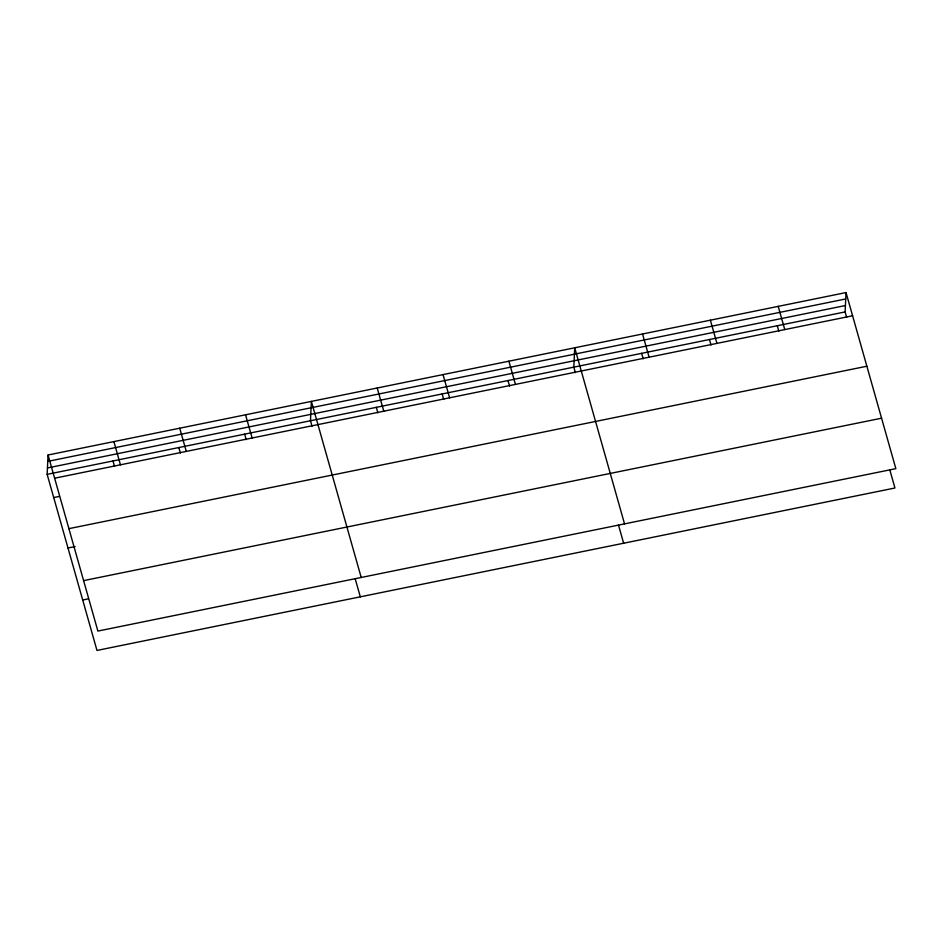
<?xml version="1.0" encoding="UTF-8"?>
<svg xmlns="http://www.w3.org/2000/svg" width="943" height="943" viewBox="0 0 943 943"><rect width="100%" height="100%" fill="white"/><g stroke="black" fill="none" stroke-linecap="round" stroke-linejoin="round"><path stroke-width="1.41" d="M889.791 469.779L894.942 488.002L96.976 650.434L47.15 474.353L48.058 454.998L846.024 292.566L895.85 468.647L97.883 631.079L48.058 454.998M846.661 317.378L845.117 311.921L846.024 292.566M47.751 461.386L845.73 298.955M47.445 467.964L845.423 305.532M47.15 474.353L845.117 311.921M54.623 478.207L852.59 315.775M53.716 497.55L59.444 496.395M68.898 528.658L866.865 366.226M67.99 548.001L75.145 546.551M83.609 580.629L881.575 418.197M82.701 599.984L88.43 598.817M778.199 306.369L784.765 329.579M777.291 325.724L778.835 331.182M710.374 320.184L716.939 343.382M709.466 339.527L711.01 344.997M642.537 333.987L649.102 357.197M641.641 353.342L643.185 358.8M624.537 523.872L574.711 347.79L573.816 367.145L575.36 372.603M618.478 525.003L623.641 543.227M508.878 361.193L515.444 384.402M507.982 380.548L509.526 386.005M443.045 374.595L449.611 397.805M442.149 393.95L443.693 399.408M377.212 387.997L383.777 411.207M376.316 407.352L377.86 412.81M361.204 577.481L311.379 401.4L310.483 420.743L312.027 426.212M355.146 578.613L360.309 596.825M245.545 414.802L252.123 438M244.65 434.145L246.194 439.603M179.724 428.205L186.29 451.402M178.816 447.548L180.361 453.005M113.891 441.595L120.456 464.805M112.983 460.95L114.527 466.408"/></g></svg>
